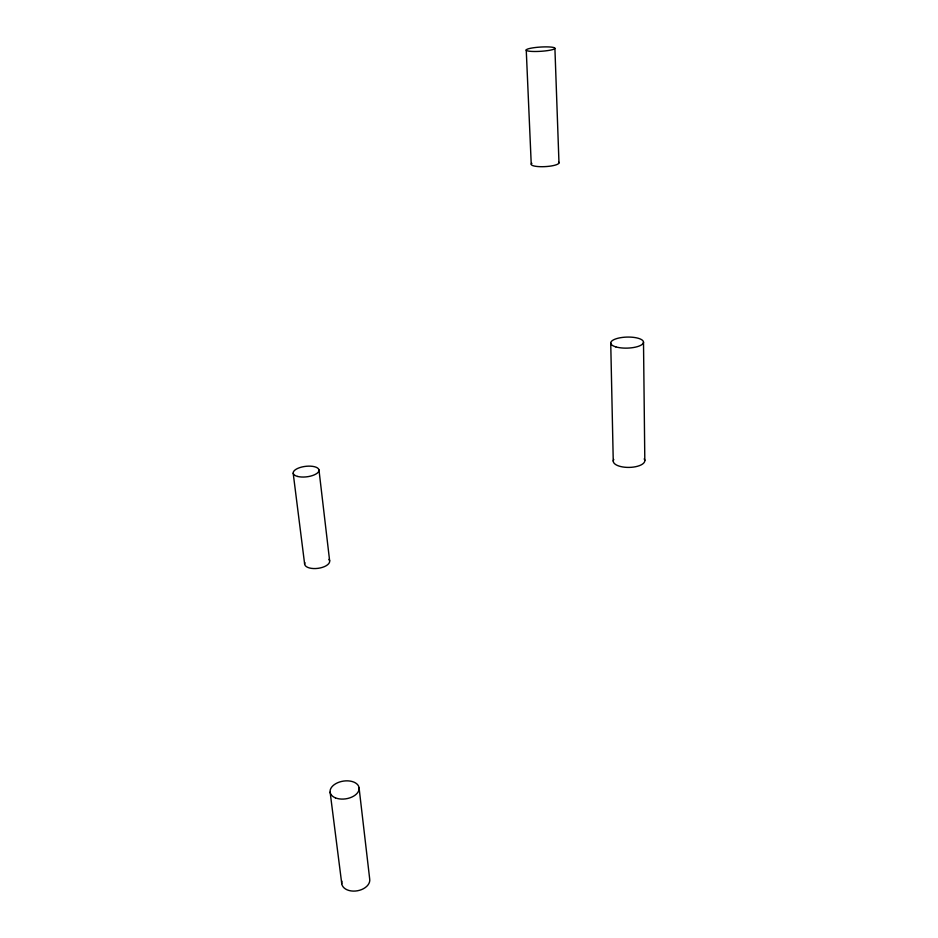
<?xml version="1.0" encoding="UTF-8"?>
<svg xmlns="http://www.w3.org/2000/svg" width="938" height="938" viewBox="0 0 938 938"><rect width="100%" height="100%" fill="white"/><g stroke="black" fill="none" stroke-linecap="round" stroke-linejoin="round"><path stroke-width="1.41" d="M293.184 473.198L304.651 564.184M330.117 792.129L341.749 883.643M359.055 787.65L369.701 879.094A14.164 9.474 -9.9 0 1 355.279 891.053A14.164 9.474 -9.9 0 1 341.889 881.134M318.967 469.903L329.637 560.807M526.241 49.949L531.236 164.138M554.909 48.389A14.375 2.122 -3.6 0 1 532.972 51.461A14.375 2.122 -3.6 0 1 533.828 47.721A14.375 2.122 -3.6 0 1 554.909 48.389L558.978 162.895M610.732 343.027L613.253 461.144M643.503 342.065L644.816 460.535M328.945 559.376A12.604 5.851 -7.3 0 1 318.064 568.334A12.604 5.851 -7.3 0 1 304.862 562.636M558.614 162.11A13.906 3.072 -3.2 0 1 544.544 166.647A13.906 3.072 -3.2 0 1 531.893 163.306M644.183 458.87A15.782 6.507 -1 0 1 629.246 467.405A15.782 6.507 -1 0 1 613.78 459.468M297.651 476.457A12.991 5.276 -6.9 0 0 318.779 471.31A12.991 5.276 -6.9 0 0 301.825 467.018A12.991 5.276 -6.9 0 0 297.651 476.457M335.405 797.851A14.645 8.946 -9 0 0 358.949 790.019A14.645 8.946 -9 0 0 339.45 782.046A14.645 8.946 -9 0 0 335.405 797.851M615.785 346.872A16.392 5.522 -1.6 0 0 643.034 343.507A16.392 5.522 -1.6 0 0 622.539 337.41A16.392 5.522 -1.6 0 0 615.785 346.872"/></g></svg>
